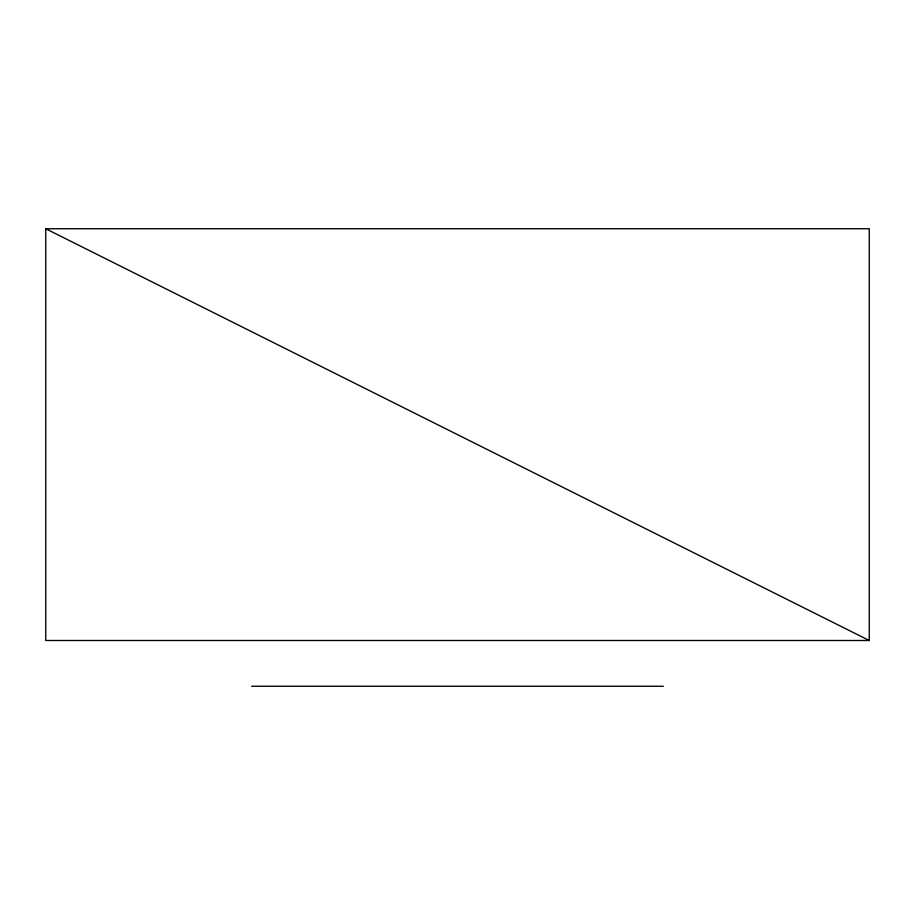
<?xml version="1.0" encoding="UTF-8"?>
<svg xmlns="http://www.w3.org/2000/svg" width="915" height="915" viewBox="0 0 915 915"><rect width="100%" height="100%" fill="white"/><g stroke="black" fill="none" stroke-linecap="round" stroke-linejoin="round"><path stroke-width="1.37" d="M45.75 228.75L869.25 228.75L869.25 640.5L45.75 640.5L45.75 228.75L869.25 640.5M251.625 686.25L663.375 686.25"/></g></svg>
